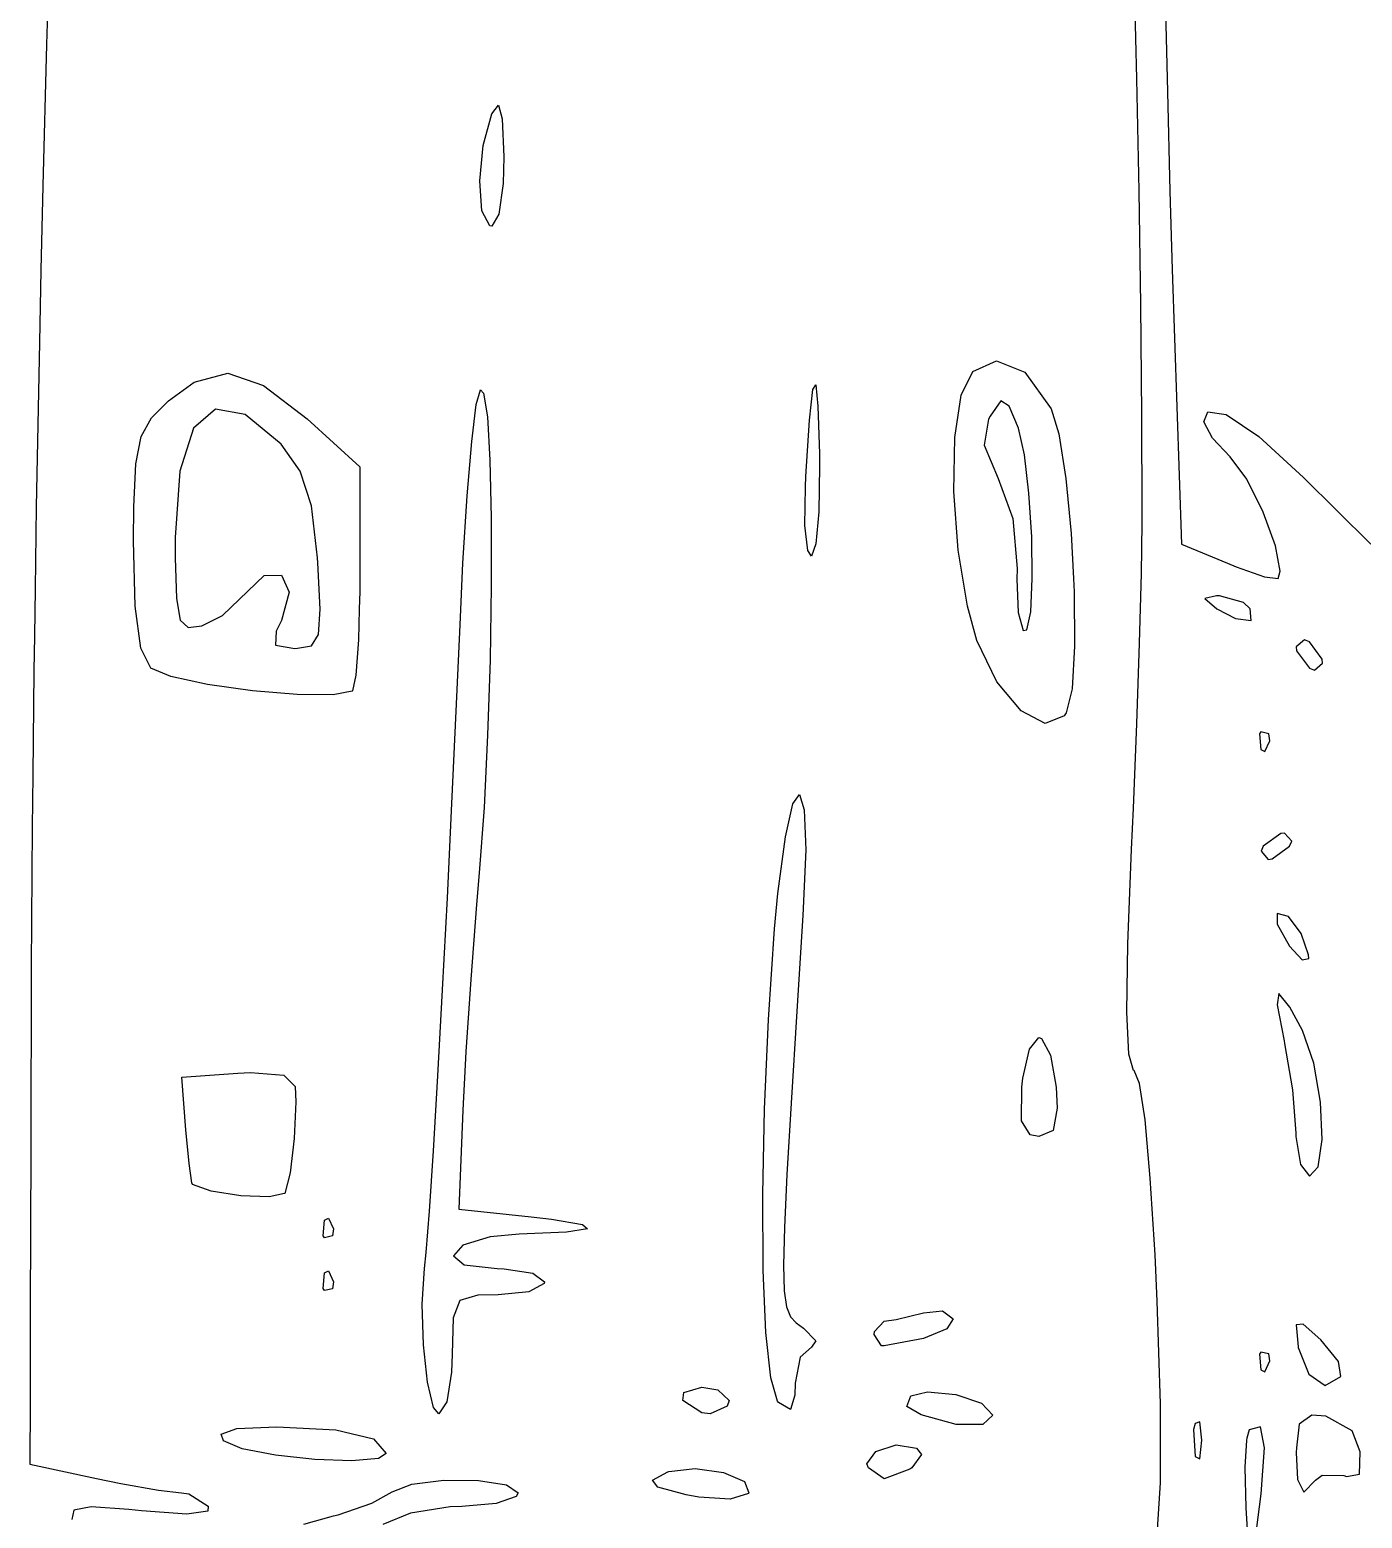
# Model space of a CAD drawing. Extents: x 111.7 to 189.1, y -142.8 to -74.9.
# Drawn here: x 133.85 to 144.24, y -119.95 to -108.35 of the extents above; entities that cross this region are included whole.
import ezdxf

# ---------------------------------------------------------------- set-up
doc = ezdxf.new("R2010")
doc.units = 0
doc.layers.add('BLACK', color=7, linetype='CONTINUOUS')

msp = doc.modelspace()

# ---------------------------------------------------------------- linework, layer by layer
at = {"layer": 'BLACK', "linetype": 'CONTINUOUS'}
for p, q in [((142.486, -108.731), (142.465, -107.923)), ((142.704, -107.93), (142.724, -108.831)), ((133.996, -108.13), (133.985, -108.464)), ((133.985, -108.464), (133.956, -109.563)), ((142.503, -109.603), (142.486, -108.731)), ((142.724, -108.831), (142.743, -109.607)), ((137.388, -109.249), (137.456, -109.004)), ((137.456, -109.004), (137.508, -108.935)), ((137.508, -108.935), (137.538, -109.041)), ((137.538, -109.041), (137.551, -109.338)), ((137.363, -109.525), (137.388, -109.249)), ((137.551, -109.338), (137.546, -109.547)), ((133.956, -109.563), (133.941, -110.221)), ((137.38, -109.758), (137.363, -109.525)), ((137.546, -109.547), (137.512, -109.785)), ((142.516, -110.491), (142.503, -109.603)), ((142.743, -109.607), (142.761, -110.217)), ((137.44, -109.875), (137.38, -109.758)), ((137.512, -109.785), (137.456, -109.878)), ((137.456, -109.878), (137.44, -109.875)), ((133.941, -110.221), (133.929, -110.784)), ((142.761, -110.217), (142.833, -112.356)), ((142.525, -111.347), (142.516, -110.491)), ((133.929, -110.784), (133.905, -112.065)), ((141.208, -111.01), (141.393, -110.928)), ((141.393, -110.928), (141.612, -111.017)), ((134.936, -111.24), (135.137, -111.095)), ((135.137, -111.095), (135.398, -111.025)), ((135.398, -111.025), (135.676, -111.119)), ((135.676, -111.119), (136.016, -111.381)), ((139.961, -111.152), (139.982, -111.115)), ((139.982, -111.115), (139.999, -111.281)), ((141.116, -111.195), (141.208, -111.01)), ((141.612, -111.017), (141.819, -111.303)), ((137.336, -111.269), (137.368, -111.154)), ((137.368, -111.154), (137.393, -111.179)), ((137.393, -111.179), (137.422, -111.365)), ((139.935, -111.39), (139.961, -111.152)), ((141.067, -111.526), (141.116, -111.195)), ((134.804, -111.371), (134.936, -111.24)), ((135.301, -111.304), (135.13, -111.453)), ((135.533, -111.347), (135.301, -111.304)), ((135.813, -111.578), (135.533, -111.347)), ((137.3, -111.556), (137.336, -111.269)), ((139.999, -111.281), (140.011, -111.652)), ((141.425, -111.24), (141.343, -111.358)), ((141.49, -111.282), (141.425, -111.24)), ((141.562, -111.453), (141.49, -111.282)), ((141.819, -111.303), (141.878, -111.498)), ((142.528, -112.123), (142.525, -111.347)), ((143.009, -111.404), (143.039, -111.325)), ((143.039, -111.325), (143.183, -111.345)), ((143.183, -111.345), (143.436, -111.518)), ((134.723, -111.517), (134.804, -111.371)), ((135.13, -111.453), (135.024, -111.788)), ((136.016, -111.381), (136.427, -111.753)), ((137.422, -111.365), (137.441, -111.701)), ((139.906, -111.829), (139.935, -111.39)), ((141.33, -111.382), (141.296, -111.586)), ((141.343, -111.358), (141.33, -111.382)), ((141.61, -111.66), (141.562, -111.453)), ((143.077, -111.531), (143.009, -111.404)), ((134.682, -111.731), (134.723, -111.517)), ((135.963, -111.787), (135.813, -111.578)), ((137.265, -111.979), (137.3, -111.556)), ((141.06, -111.947), (141.067, -111.526)), ((141.296, -111.586), (141.406, -111.844)), ((141.878, -111.498), (141.933, -111.845)), ((143.214, -111.677), (143.077, -111.531)), ((143.436, -111.518), (143.785, -111.837)), ((137.441, -111.701), (137.451, -112.151)), ((140.011, -111.652), (140.012, -111.746)), ((141.645, -111.96), (141.61, -111.66)), ((143.343, -111.851), (143.214, -111.677)), ((134.666, -112.067), (134.682, -111.731)), ((135.024, -111.788), (134.988, -112.305)), ((136.051, -112.059), (135.963, -111.787)), ((136.427, -111.753), (136.427, -112.598)), ((140.012, -111.746), (140.006, -112.104)), ((139.898, -112.21), (139.902, -111.909)), ((139.902, -111.909), (139.906, -111.829)), ((141.406, -111.844), (141.52, -112.156)), ((141.933, -111.845), (141.973, -112.274)), ((143.47, -112.106), (143.343, -111.851)), ((143.785, -111.837), (144.311, -112.356)), ((137.232, -112.505), (137.265, -111.979)), ((141.092, -112.404), (141.06, -111.947)), ((141.666, -112.299), (141.645, -111.96)), ((133.905, -112.065), (133.896, -112.706)), ((134.663, -112.331), (134.666, -112.067)), ((136.098, -112.464), (136.051, -112.059)), ((137.451, -112.151), (137.452, -112.681)), ((140.006, -112.104), (139.984, -112.354)), ((141.52, -112.156), (141.553, -112.546)), ((142.528, -112.192), (142.528, -112.123)), ((143.566, -112.369), (143.47, -112.106)), ((139.922, -112.406), (139.898, -112.21)), ((141.973, -112.274), (141.991, -112.625)), ((142.523, -112.586), (142.528, -112.192)), ((134.675, -112.841), (134.663, -112.331)), ((134.988, -112.305), (134.988, -112.463)), ((139.984, -112.354), (139.949, -112.449)), ((141.671, -112.625), (141.666, -112.299)), ((142.833, -112.356), (143.194, -112.506)), ((143.603, -112.568), (143.566, -112.369)), ((134.988, -112.463), (134.997, -112.781)), ((136.1, -112.503), (136.098, -112.464)), ((136.118, -112.862), (136.1, -112.503)), ((137.209, -112.985), (137.232, -112.505)), ((139.949, -112.449), (139.922, -112.406)), ((141.165, -112.841), (141.092, -112.404)), ((143.194, -112.506), (143.26, -112.533)), ((135.555, -112.723), (135.683, -112.601)), ((135.683, -112.601), (135.817, -112.599)), ((135.817, -112.599), (135.877, -112.73)), ((136.427, -112.598), (136.427, -112.725)), ((141.553, -112.546), (141.55, -112.63)), ((141.55, -112.63), (141.561, -112.889)), ((141.659, -112.885), (141.671, -112.625)), ((141.991, -112.625), (141.997, -112.728)), ((142.508, -113.127), (142.523, -112.586)), ((143.26, -112.533), (143.481, -112.61)), ((143.481, -112.61), (143.587, -112.624)), ((143.587, -112.624), (143.603, -112.568)), ((133.896, -112.706), (133.89, -113.072)), ((135.357, -112.912), (135.555, -112.723)), ((135.877, -112.73), (135.816, -112.952)), ((136.427, -112.725), (136.423, -112.862)), ((137.452, -112.681), (137.443, -113.257)), ((141.997, -112.728), (142, -113.151)), ((134.721, -113.167), (134.675, -112.841)), ((134.997, -112.781), (135.026, -112.949)), ((136.106, -113.061), (136.118, -112.862)), ((136.423, -112.862), (136.417, -113.101)), ((141.239, -113.107), (141.165, -112.841)), ((143.108, -112.759), (143.015, -112.78)), ((143.015, -112.78), (143.111, -112.86)), ((143.131, -112.759), (143.108, -112.759)), ((143.111, -112.86), (143.254, -112.936)), ((143.317, -112.811), (143.131, -112.759)), ((143.369, -112.86), (143.317, -112.811)), ((143.377, -112.951), (143.369, -112.86)), ((135.026, -112.949), (135.088, -113.005)), ((135.196, -112.992), (135.357, -112.912)), ((135.816, -112.952), (135.775, -113.034)), ((141.561, -112.889), (141.6, -113.029)), ((141.629, -113.024), (141.659, -112.885)), ((143.254, -112.936), (143.377, -112.951)), ((133.89, -113.072), (133.886, -113.345)), ((135.088, -113.005), (135.196, -112.992)), ((135.775, -113.034), (135.769, -113.145)), ((136.051, -113.148), (136.106, -113.061)), ((137.18, -113.657), (137.209, -112.985)), ((141.6, -113.029), (141.629, -113.024)), ((134.797, -113.322), (134.721, -113.167)), ((135.769, -113.145), (135.921, -113.169)), ((135.921, -113.169), (135.942, -113.168)), ((135.942, -113.168), (136.051, -113.148)), ((136.417, -113.101), (136.397, -113.377)), ((141.394, -113.43), (141.239, -113.107)), ((142, -113.151), (141.981, -113.484)), ((142.486, -113.757), (142.508, -113.127)), ((143.792, -113.101), (143.728, -113.156)), ((143.728, -113.156), (143.732, -113.187)), ((143.732, -113.187), (143.831, -113.323)), ((143.831, -113.117), (143.792, -113.101)), ((143.93, -113.253), (143.831, -113.117)), ((134.953, -113.388), (134.797, -113.322)), ((137.443, -113.257), (137.424, -113.845)), ((143.831, -113.323), (143.871, -113.339)), ((143.871, -113.339), (143.934, -113.283)), ((143.934, -113.283), (143.93, -113.253)), ((133.886, -113.345), (133.877, -114.158)), ((135.24, -113.449), (134.953, -113.388)), ((136.397, -113.377), (136.371, -113.499)), ((141.584, -113.655), (141.394, -113.43)), ((135.59, -113.499), (135.24, -113.449)), ((135.939, -113.529), (135.59, -113.499)), ((136.22, -113.532), (135.939, -113.529)), ((136.369, -113.501), (136.22, -113.532)), ((136.371, -113.499), (136.369, -113.501)), ((141.981, -113.484), (141.936, -113.671)), ((137.146, -114.377), (137.18, -113.657)), ((141.771, -113.753), (141.584, -113.655)), ((141.936, -113.671), (141.92, -113.694)), ((141.92, -113.694), (141.771, -113.753)), ((142.459, -114.415), (142.486, -113.757)), ((137.424, -113.845), (137.396, -114.409)), ((143.454, -113.82), (143.442, -113.835)), ((143.442, -113.835), (143.454, -113.957)), ((143.515, -113.834), (143.454, -113.82)), ((143.485, -113.973), (143.523, -113.888)), ((143.523, -113.888), (143.515, -113.834)), ((143.454, -113.957), (143.485, -113.973)), ((133.877, -114.158), (133.873, -114.562)), ((139.805, -114.38), (139.856, -114.308)), ((139.856, -114.308), (139.892, -114.427)), ((137.11, -115.113), (137.146, -114.377)), ((137.396, -114.409), (137.359, -114.917)), ((139.746, -114.638), (139.805, -114.38)), ((139.892, -114.427), (139.904, -114.74)), ((142.444, -114.737), (142.459, -114.415)), ((133.873, -114.562), (133.866, -115.653)), ((139.687, -115.079), (139.746, -114.638)), ((143.471, -114.711), (143.455, -114.75)), ((143.608, -114.612), (143.471, -114.711)), ((143.541, -114.81), (143.677, -114.711)), ((143.638, -114.608), (143.608, -114.612)), ((143.694, -114.672), (143.638, -114.608)), ((143.677, -114.711), (143.694, -114.672)), ((139.904, -114.74), (139.883, -115.251)), ((142.415, -115.472), (142.444, -114.737)), ((143.455, -114.75), (143.511, -114.814)), ((143.511, -114.814), (143.541, -114.81)), ((137.359, -114.917), (137.338, -115.165)), ((137.072, -115.831), (137.11, -115.113)), ((137.338, -115.165), (137.293, -115.748)), ((139.662, -115.354), (139.687, -115.079)), ((139.883, -115.251), (139.836, -115.996)), ((143.581, -115.236), (143.58, -115.318)), ((143.668, -115.258), (143.581, -115.236)), ((143.768, -115.392), (143.668, -115.258)), ((139.613, -116.06), (139.662, -115.354)), ((143.58, -115.318), (143.675, -115.49)), ((143.825, -115.558), (143.768, -115.392)), ((142.408, -116.004), (142.415, -115.472)), ((143.675, -115.49), (143.775, -115.596)), ((143.775, -115.596), (143.826, -115.585)), ((143.826, -115.585), (143.825, -115.558)), ((133.866, -115.653), (133.862, -117.076)), ((137.293, -115.748), (137.255, -116.313)), ((137.035, -116.499), (137.072, -115.831)), ((143.593, -115.859), (143.58, -115.947)), ((143.678, -115.964), (143.593, -115.859)), ((143.58, -115.947), (143.634, -116.228)), ((143.777, -116.146), (143.678, -115.964)), ((139.583, -116.76), (139.613, -116.06)), ((139.836, -115.996), (139.791, -116.714)), ((142.423, -116.332), (142.408, -116.004)), ((141.65, -116.293), (141.723, -116.202)), ((141.723, -116.202), (141.742, -116.208)), ((141.742, -116.208), (141.813, -116.34)), ((143.867, -116.4), (143.777, -116.146)), ((137.255, -116.313), (137.231, -116.768)), ((141.596, -116.519), (141.65, -116.293)), ((141.813, -116.34), (141.858, -116.588)), ((142.459, -116.458), (142.423, -116.332)), ((143.634, -116.228), (143.638, -116.247)), ((143.638, -116.247), (143.699, -116.61)), ((142.466, -116.459), (142.459, -116.458)), ((143.919, -116.705), (143.867, -116.4)), ((135.039, -116.511), (135.476, -116.479)), ((135.072, -116.921), (135.039, -116.511)), ((135.476, -116.479), (135.574, -116.474)), ((135.574, -116.474), (135.835, -116.494)), ((135.835, -116.494), (135.924, -116.582)), ((137.001, -117.084), (137.035, -116.499)), ((141.588, -116.588), (141.596, -116.519)), ((142.508, -116.559), (142.466, -116.459)), ((142.551, -116.844), (142.508, -116.559)), ((135.924, -116.582), (135.928, -116.702)), ((141.587, -116.85), (141.588, -116.588)), ((141.858, -116.588), (141.866, -116.752)), ((143.699, -116.61), (143.726, -116.948)), ((135.928, -116.702), (135.916, -116.987)), ((137.231, -116.768), (137.199, -117.539)), ((139.57, -117.422), (139.583, -116.76)), ((139.791, -116.714), (139.758, -117.268)), ((141.866, -116.752), (141.833, -116.926)), ((143.931, -116.996), (143.919, -116.705)), ((135.097, -117.182), (135.072, -116.921)), ((141.653, -116.96), (141.587, -116.85)), ((142.591, -117.297), (142.551, -116.844)), ((135.916, -116.987), (135.884, -117.257)), ((141.723, -116.973), (141.653, -116.96)), ((141.833, -116.926), (141.723, -116.973)), ((143.726, -116.948), (143.726, -116.973)), ((143.726, -116.973), (143.761, -117.192)), ((143.899, -117.21), (143.931, -116.996)), ((133.862, -117.076), (133.858, -118.321)), ((136.97, -117.554), (137.001, -117.084)), ((135.119, -117.333), (135.097, -117.182)), ((135.884, -117.257), (135.842, -117.416)), ((139.758, -117.268), (139.739, -117.681)), ((143.761, -117.192), (143.831, -117.282)), ((143.831, -117.282), (143.899, -117.21)), ((135.124, -117.346), (135.119, -117.333)), ((135.269, -117.398), (135.124, -117.346)), ((142.628, -117.896), (142.591, -117.297)), ((135.5, -117.434), (135.269, -117.398)), ((135.722, -117.443), (135.5, -117.434)), ((135.841, -117.418), (135.722, -117.443)), ((135.842, -117.416), (135.841, -117.418)), ((139.573, -118.014), (139.57, -117.422)), ((136.153, -117.625), (136.184, -117.609)), ((136.184, -117.609), (136.222, -117.693)), ((136.946, -117.876), (136.97, -117.554)), ((137.199, -117.539), (137.764, -117.599)), ((137.764, -117.599), (137.921, -117.618)), ((137.921, -117.618), (138.164, -117.658)), ((136.141, -117.747), (136.153, -117.625)), ((136.222, -117.693), (136.214, -117.748)), ((137.671, -117.734), (137.445, -117.755)), ((138.038, -117.718), (137.671, -117.734)), ((138.202, -117.693), (138.038, -117.718)), ((138.164, -117.658), (138.202, -117.693)), ((139.739, -117.681), (139.732, -117.976)), ((136.153, -117.762), (136.141, -117.747)), ((136.214, -117.748), (136.153, -117.762)), ((137.232, -117.82), (137.158, -117.902)), ((137.445, -117.755), (137.232, -117.82)), ((136.933, -118.002), (136.946, -117.876)), ((137.158, -117.902), (137.24, -117.972)), ((142.644, -118.257), (142.628, -117.896)), ((136.141, -118.158), (136.153, -118.036)), ((136.153, -118.036), (136.184, -118.02)), ((136.184, -118.02), (136.222, -118.105)), ((136.913, -118.279), (136.933, -118.002)), ((137.24, -117.972), (137.498, -118.002)), ((137.498, -118.002), (137.553, -118.003)), ((137.553, -118.003), (137.776, -118.037)), ((137.776, -118.037), (137.867, -118.105)), ((139.594, -118.501), (139.573, -118.014)), ((139.732, -117.976), (139.737, -118.175)), ((136.153, -118.173), (136.141, -118.158)), ((136.214, -118.159), (136.153, -118.173)), ((136.222, -118.105), (136.214, -118.159)), ((137.745, -118.182), (137.507, -118.207)), ((137.864, -118.118), (137.745, -118.182)), ((137.867, -118.105), (137.864, -118.118)), ((139.737, -118.175), (139.755, -118.301)), ((136.923, -118.596), (136.913, -118.279)), ((137.207, -118.251), (137.155, -118.386)), ((137.347, -118.21), (137.207, -118.251)), ((137.507, -118.207), (137.347, -118.21)), ((139.755, -118.301), (139.786, -118.377)), ((142.67, -119.057), (142.644, -118.257)), ((133.858, -118.407), (133.857, -118.516)), ((133.858, -118.321), (133.858, -118.407)), ((137.155, -118.386), (137.147, -118.67)), ((139.786, -118.377), (139.83, -118.424)), ((139.83, -118.424), (139.886, -118.467)), ((140.44, -118.492), (140.515, -118.412)), ((140.515, -118.412), (140.61, -118.398)), ((140.61, -118.398), (140.823, -118.348)), ((140.823, -118.348), (140.972, -118.332)), ((140.972, -118.332), (141.055, -118.394)), ((141.055, -118.394), (141.004, -118.471)), ((133.857, -118.516), (133.856, -119.03)), ((139.631, -118.853), (139.594, -118.501)), ((139.886, -118.467), (139.984, -118.566)), ((140.438, -118.516), (140.44, -118.492)), ((140.496, -118.605), (140.438, -118.516)), ((140.823, -118.546), (140.669, -118.576)), ((141.004, -118.471), (140.823, -118.546)), ((143.782, -118.436), (143.727, -118.441)), ((143.727, -118.441), (143.744, -118.611)), ((143.921, -118.556), (143.782, -118.436)), ((136.955, -118.886), (136.923, -118.596)), ((139.949, -118.615), (139.862, -118.692)), ((139.984, -118.566), (139.949, -118.615)), ((140.515, -118.605), (140.496, -118.605)), ((140.669, -118.576), (140.515, -118.605)), ((143.454, -118.653), (143.442, -118.668)), ((143.515, -118.667), (143.454, -118.653)), ((143.744, -118.611), (143.745, -118.617)), ((143.745, -118.617), (143.786, -118.722)), ((144.058, -118.725), (143.921, -118.556)), ((137.147, -118.67), (137.142, -118.808)), ((139.862, -118.692), (139.821, -118.896)), ((143.442, -118.668), (143.454, -118.79)), ((143.485, -118.806), (143.523, -118.722)), ((143.523, -118.722), (143.515, -118.667)), ((143.786, -118.722), (143.826, -118.825)), ((144.077, -118.844), (144.058, -118.725)), ((137.003, -119.085), (136.955, -118.886)), ((137.142, -118.808), (137.106, -119.041)), ((139.685, -119.036), (139.631, -118.853)), ((143.454, -118.79), (143.485, -118.806)), ((143.826, -118.825), (143.955, -118.913)), ((143.955, -118.913), (144.077, -118.844)), ((138.947, -119.03), (138.953, -118.967)), ((138.953, -118.967), (139.095, -118.927)), ((139.095, -118.927), (139.22, -118.947)), ((139.22, -118.947), (139.307, -119.03)), ((139.819, -118.988), (139.785, -119.1)), ((139.821, -118.896), (139.819, -118.988)), ((140.693, -119.078), (140.723, -118.993)), ((140.723, -118.993), (140.853, -118.962)), ((140.853, -118.962), (141.075, -118.983)), ((141.075, -118.983), (141.276, -119.051)), ((133.856, -119.03), (133.854, -119.527)), ((137.044, -119.133), (137.003, -119.085)), ((137.106, -119.041), (137.044, -119.133)), ((139.095, -119.125), (138.947, -119.03)), ((139.158, -119.133), (139.095, -119.125)), ((139.291, -119.075), (139.158, -119.133)), ((139.307, -119.03), (139.291, -119.075)), ((139.692, -119.046), (139.685, -119.036)), ((139.785, -119.1), (139.692, -119.046)), ((140.805, -119.143), (140.693, -119.078)), ((141.276, -119.051), (141.363, -119.144)), ((142.67, -119.671), (142.67, -119.057)), ((135.469, -119.249), (135.781, -119.236)), ((135.781, -119.236), (136.241, -119.258)), ((141.076, -119.217), (140.805, -119.143)), ((141.284, -119.216), (141.076, -119.217)), ((141.363, -119.144), (141.284, -119.216)), ((142.941, -119.21), (142.927, -119.257)), ((142.978, -119.197), (142.941, -119.21)), ((142.992, -119.339), (142.978, -119.197)), ((143.451, -119.235), (143.363, -119.259)), ((143.482, -119.4), (143.451, -119.235)), ((143.751, -119.215), (143.732, -119.4)), ((143.85, -119.145), (143.751, -119.215)), ((143.96, -119.151), (143.85, -119.145)), ((144.166, -119.267), (143.96, -119.151)), ((135.346, -119.293), (135.469, -119.249)), ((135.364, -119.345), (135.346, -119.293)), ((135.51, -119.407), (135.364, -119.345)), ((136.241, -119.258), (136.534, -119.328)), ((136.534, -119.328), (136.633, -119.443)), ((142.927, -119.257), (142.941, -119.467)), ((142.976, -119.485), (142.992, -119.339)), ((143.342, -119.339), (143.329, -119.549)), ((143.343, -119.324), (143.342, -119.339)), ((143.363, -119.259), (143.343, -119.324)), ((144.226, -119.43), (144.166, -119.267)), ((135.769, -119.457), (135.51, -119.407)), ((136.076, -119.489), (135.769, -119.457)), ((136.633, -119.443), (136.572, -119.481)), ((140.382, -119.523), (140.451, -119.427)), ((140.451, -119.427), (140.609, -119.375)), ((140.609, -119.375), (140.767, -119.402)), ((140.807, -119.45), (140.732, -119.555)), ((140.767, -119.402), (140.807, -119.45)), ((142.941, -119.467), (142.976, -119.485)), ((143.456, -119.758), (143.482, -119.4)), ((143.732, -119.4), (143.728, -119.434)), ((143.728, -119.434), (143.739, -119.646)), ((144.222, -119.605), (144.226, -119.43)), ((133.854, -119.527), (134.375, -119.638)), ((136.366, -119.499), (136.076, -119.489)), ((136.572, -119.481), (136.366, -119.499)), ((138.709, -119.652), (138.829, -119.587)), ((138.829, -119.587), (138.837, -119.584)), ((138.837, -119.584), (139.041, -119.559)), ((139.041, -119.559), (139.262, -119.591)), ((140.393, -119.555), (140.382, -119.523)), ((140.516, -119.641), (140.393, -119.555)), ((140.715, -119.566), (140.516, -119.641)), ((140.732, -119.555), (140.715, -119.566)), ((143.329, -119.549), (143.337, -119.867)), ((134.375, -119.638), (134.563, -119.677)), ((134.563, -119.677), (134.859, -119.729)), ((136.68, -119.741), (136.833, -119.681)), ((136.833, -119.681), (137.083, -119.652)), ((137.083, -119.652), (137.354, -119.654)), ((137.354, -119.654), (137.572, -119.687)), ((137.572, -119.687), (137.661, -119.75)), ((138.75, -119.705), (138.709, -119.652)), ((138.972, -119.764), (138.75, -119.705)), ((139.262, -119.591), (139.427, -119.661)), ((139.427, -119.661), (139.461, -119.75)), ((142.641, -120.116), (142.67, -119.671)), ((143.739, -119.646), (143.788, -119.744)), ((143.788, -119.744), (143.88, -119.652)), ((143.88, -119.652), (143.931, -119.611)), ((143.931, -119.611), (144.101, -119.615)), ((144.101, -119.615), (144.121, -119.622)), ((144.121, -119.622), (144.222, -119.605)), ((134.859, -119.729), (135.038, -119.75)), ((135.038, -119.75), (135.095, -119.757)), ((135.095, -119.757), (135.246, -119.854)), ((136.52, -119.83), (136.679, -119.742)), ((136.679, -119.742), (136.68, -119.741)), ((137.646, -119.777), (137.491, -119.832)), ((137.661, -119.75), (137.646, -119.777)), ((139.071, -119.783), (138.972, -119.764)), ((139.314, -119.8), (139.071, -119.783)), ((139.457, -119.755), (139.314, -119.8)), ((139.461, -119.75), (139.457, -119.755)), ((143.443, -119.859), (143.456, -119.758)), ((134.198, -119.884), (134.183, -119.958)), ((134.334, -119.859), (134.198, -119.884)), ((134.627, -119.879), (134.334, -119.859)), ((134.724, -119.89), (134.627, -119.879)), ((135.08, -119.917), (134.724, -119.89)), ((135.242, -119.892), (135.08, -119.917)), ((135.246, -119.854), (135.242, -119.892)), ((135.991, -119.993), (136.222, -119.929)), ((136.222, -119.929), (136.258, -119.92)), ((136.258, -119.92), (136.52, -119.83)), ((136.822, -119.908), (136.607, -119.996)), ((137.133, -119.859), (136.822, -119.908)), ((137.224, -119.856), (137.133, -119.859)), ((137.491, -119.832), (137.224, -119.856)), ((143.337, -119.867), (143.369, -120.418)), ((143.369, -120.418), (143.443, -119.859))]:
    msp.add_line(p, q, dxfattribs=at)

doc.saveas('drawing.dxf')
